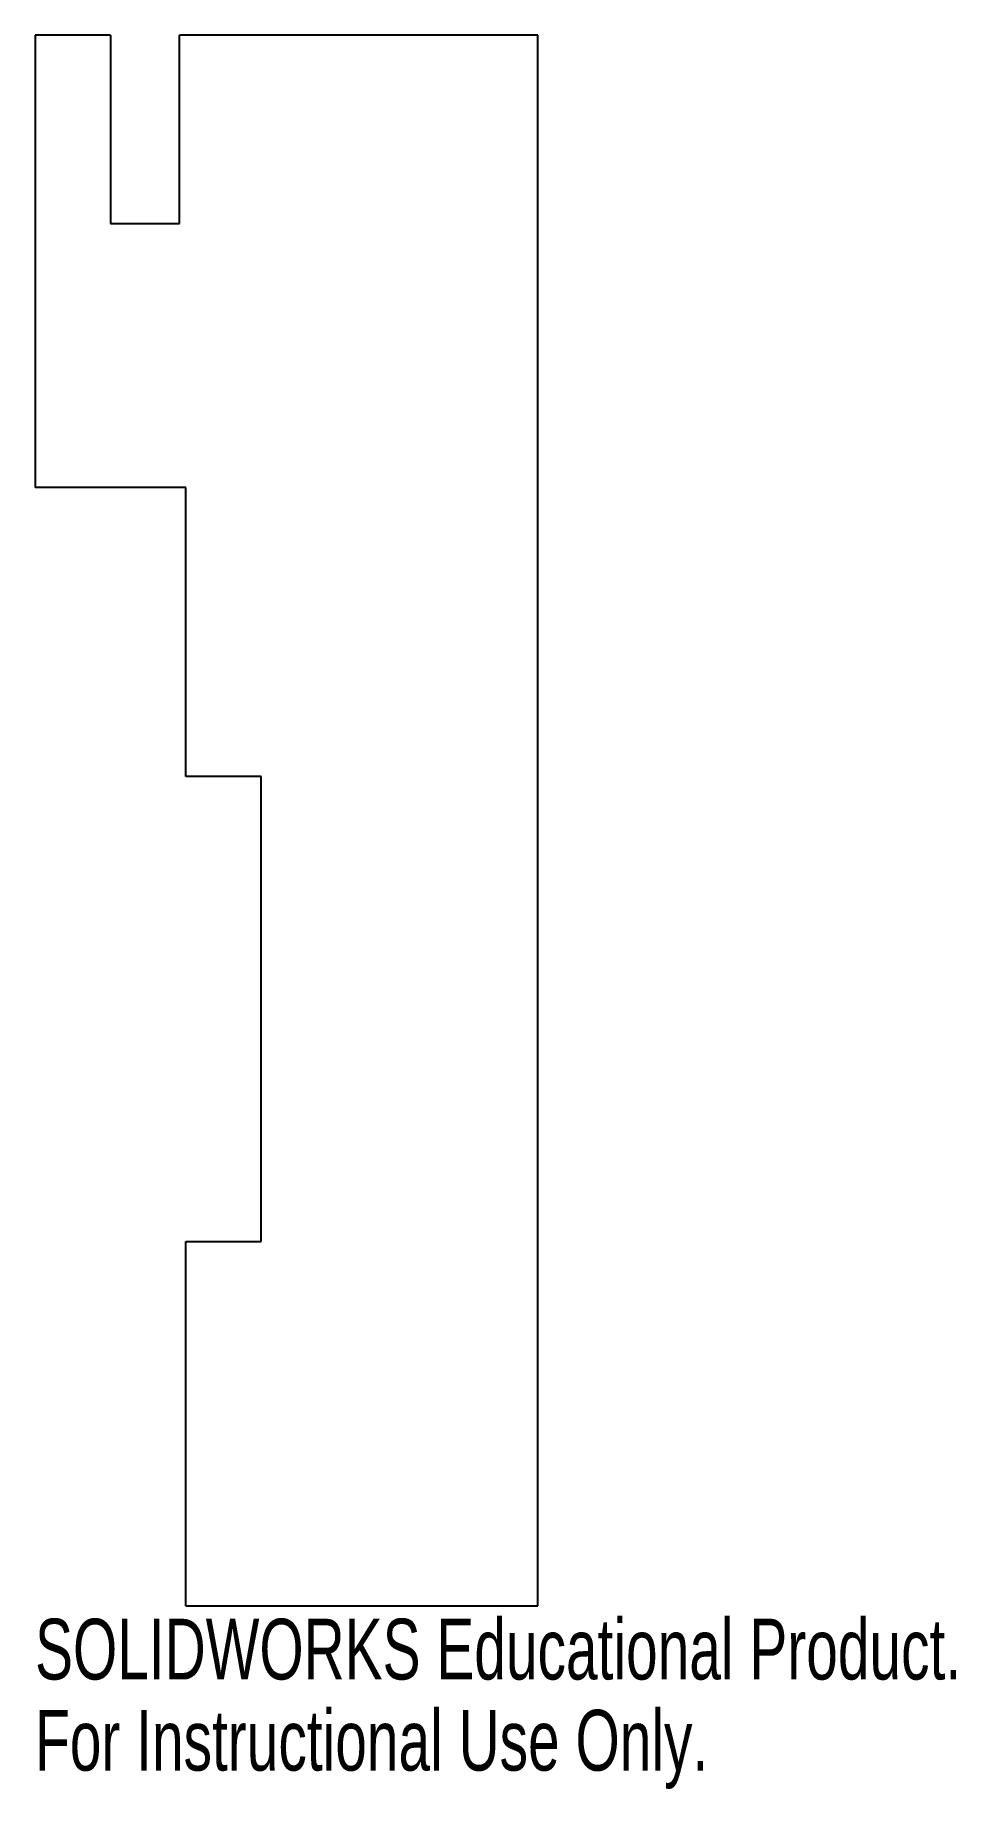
# Model space of a CAD drawing. Header units: millimetres. Extents: x 0 to 73, y -15 to 125.
import ezdxf

# ---------------------------------------------------------------- set-up
doc = ezdxf.new("R2010")
doc.units = ezdxf.units.MM
doc.styles.add('SLDTEXTSTYLE0', font='TXT', dxfattribs={"width": 0.7})

msp = doc.modelspace()

# ---------------------------------------------------------------- linework, layer by layer
at = {"color": 7, "linetype": 'Continuous', "lineweight": 25}
for p, q in [((6, 125), (0, 125)), ((0, 125), (0, 89)), ((6, 125), (6, 110)), ((40, 125), (11.5, 125)), ((11.5, 110), (11.5, 125)), ((40, 0), (40, 125)), ((6, 110), (11.5, 110)), ((12, 89), (0, 89)), ((12, 66), (12, 89)), ((18, 66), (12, 66)), ((18, 29), (18, 66)), ((12, 29), (18, 29)), ((12, 0), (12, 29)), ((12, 0), (40, 0))]:
    msp.add_line(p, q, dxfattribs=at)

# ---------------------------------------------------------------- texts
at = {"color": 7, "linetype": 'Continuous', "char_height": 4.8336, "attachment_point": 1, "style": 'SLDTEXTSTYLE0'}
for s, insert in [('SOLIDWORKS Educational Product.', (0, -1.02)), ('For Instructional Use Only.', (0, -8.27))]:
    msp.add_mtext(s, dxfattribs=dict(at, insert=insert))

doc.saveas('drawing.dxf')
